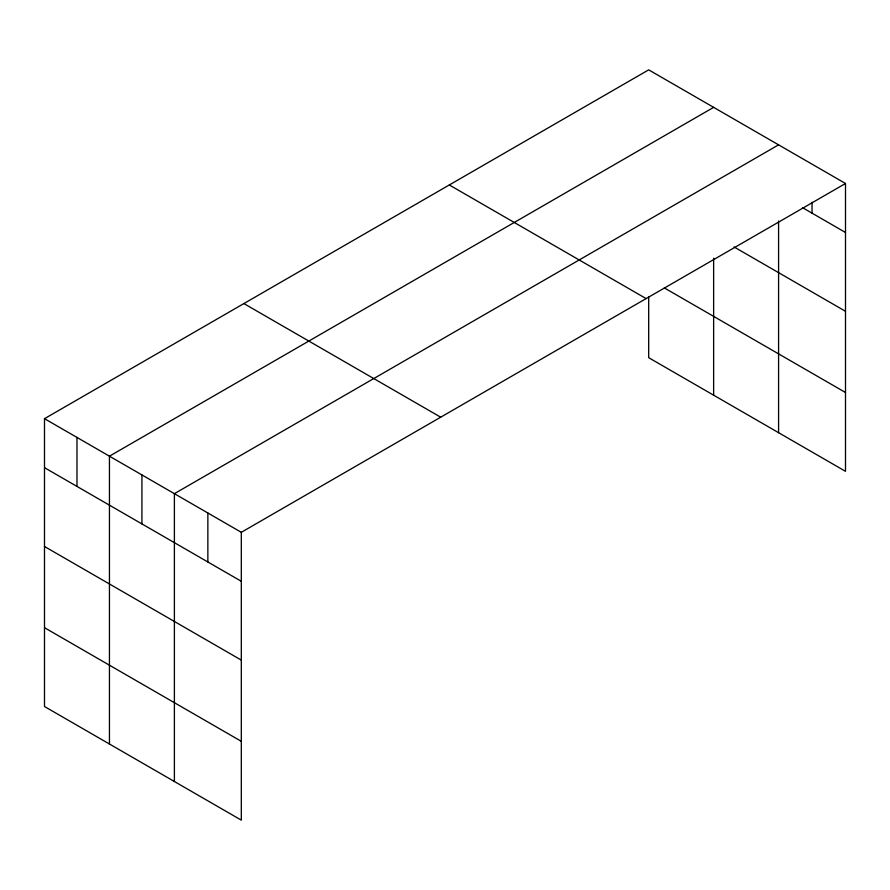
<?xml version="1.0" encoding="UTF-8"?>
<svg xmlns="http://www.w3.org/2000/svg" width="890" height="890" viewBox="0 0 890 890"><rect width="100%" height="100%" fill="white"/><g stroke="black" fill="none" stroke-linecap="round" stroke-linejoin="round"><path stroke-width="1.33" d="M845.5 183.485L241.312 532.309L241.312 820.146L44.5 706.515L44.5 418.678L648.688 69.854L845.5 183.485L845.5 471.322L648.688 357.691L648.688 296.537M713.635 107.356L109.448 456.181L109.448 744.018M778.583 144.847L174.395 493.672L174.395 781.509M802.48 207.637L845.5 232.479M734.083 246.964L845.5 311.289M664.318 287.904L845.5 392.501M449.305 184.964L646.118 298.595M243.882 303.568L440.695 417.199M44.5 418.678L241.312 532.309M44.5 467.673L241.312 581.292M44.5 546.482L241.312 660.113M44.5 627.695L241.312 741.326M812.036 202.275L812.036 213.155M778.583 221.02L778.583 432.685M713.635 258.167L713.635 395.193M207.86 512.996L207.86 561.979M141.922 474.926L141.922 523.91M76.974 437.424L76.974 486.418"/></g></svg>
